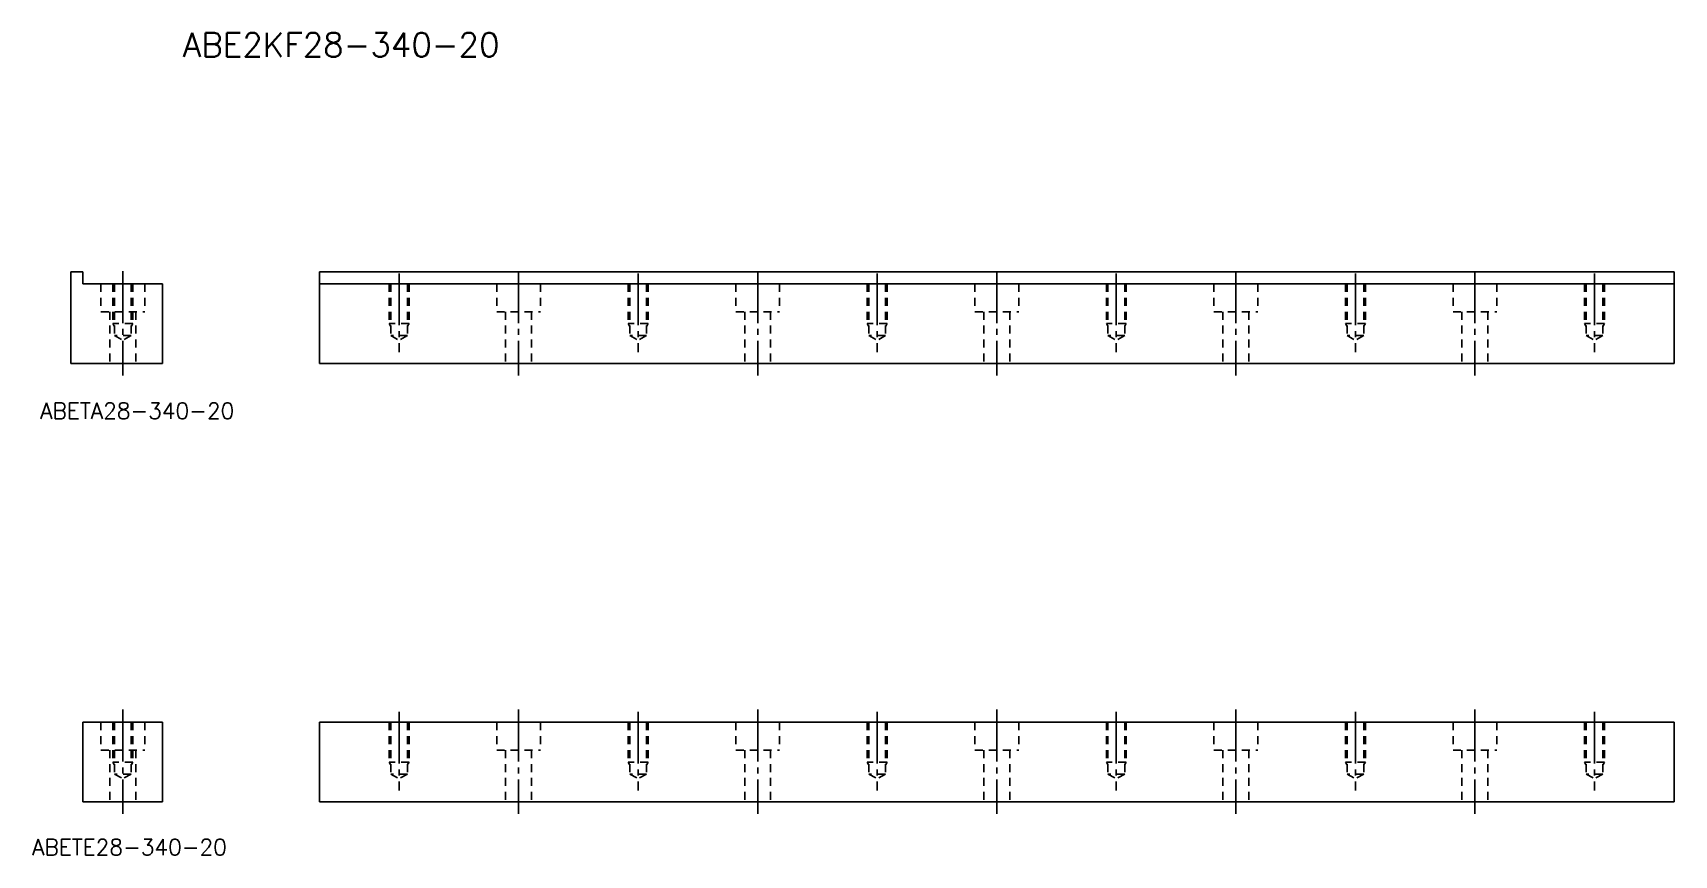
# Model space of a CAD drawing. Extents: x 2 to 414, y 584 to 790.
import ezdxf

# ---------------------------------------------------------------- set-up
doc = ezdxf.new("R2010")
doc.units = 0
doc.header["$MEASUREMENT"] = 0
doc.linetypes.add('CENTER', pattern=[17.5, 13, -1.5, 1.5, -1.5])
doc.linetypes.add('DASHED', pattern=[3.5, 2, -1.5])
doc.layers.get('0').update_dxf_attribs({"linetype": 'CONTINUOUS'})
doc.layers.add('CENTER', color=1, linetype='CENTER')
doc.styles.get("Standard").update_dxf_attribs({"font": 'txt.shx', "bigfont": '@extfont2.shx'})

msp = doc.modelspace()

# ---------------------------------------------------------------- linework, layer by layer
at = {"color": 7, "linetype": 'Continuous'}
for p, q in [((11.3, 730.02), (14.3, 730.02)), ((11.3, 730.02), (11.3, 707.02)), ((14.3, 730.02), (14.3, 727.02)), ((73.63, 730.02), (413.63, 730.02)), ((73.63, 730.02), (73.63, 707.02)), ((413.63, 730.02), (413.63, 707.02)), ((14.3, 727.02), (34.3, 727.02)), ((34.3, 727.02), (34.3, 707.02)), ((73.63, 727.02), (413.63, 727.02)), ((11.3, 707.02), (34.3, 707.02)), ((73.63, 707.02), (413.63, 707.02)), ((14.3, 617.02), (14.3, 597.02)), ((14.3, 617.02), (34.3, 617.02)), ((34.3, 617.02), (34.3, 597.02)), ((73.63, 617.02), (413.63, 617.02)), ((73.63, 617.02), (73.63, 597.02)), ((413.63, 617.02), (413.63, 597.02)), ((14.3, 597.02), (34.3, 597.02)), ((73.63, 597.02), (413.63, 597.02))]:
    msp.add_line(p, q, dxfattribs=at)
at = {"color": 3, "linetype": 'DASHED'}
for p, q in [((18.8, 727.02), (18.8, 720.02)), ((21.8, 727.02), (21.8, 717.02)), ((22.2, 727.02), (22.2, 714.02)), ((26.4, 727.02), (26.4, 714.02)), ((26.8, 727.02), (26.8, 717.02)), ((29.8, 727.02), (29.8, 720.02)), ((91.13, 727.02), (91.13, 717.02)), ((91.53, 727.02), (91.53, 714.02)), ((95.73, 727.02), (95.73, 714.02)), ((96.13, 727.02), (96.13, 717.02)), ((118.13, 727.02), (118.13, 720.02)), ((129.13, 727.02), (129.13, 720.02)), ((151.13, 727.02), (151.13, 717.02)), ((151.53, 727.02), (151.53, 714.02)), ((155.73, 727.02), (155.73, 714.02)), ((156.13, 727.02), (156.13, 717.02)), ((178.13, 727.02), (178.13, 720.02)), ((189.13, 727.02), (189.13, 720.02)), ((211.13, 727.02), (211.13, 717.02)), ((211.53, 727.02), (211.53, 714.02)), ((215.73, 727.02), (215.73, 714.02)), ((216.13, 727.02), (216.13, 717.02)), ((238.13, 727.02), (238.13, 720.02)), ((249.13, 727.02), (249.13, 720.02)), ((271.13, 727.02), (271.13, 717.02)), ((271.53, 727.02), (271.53, 714.02)), ((275.73, 727.02), (275.73, 714.02)), ((276.13, 727.02), (276.13, 717.02)), ((298.13, 727.02), (298.13, 720.02)), ((309.13, 727.02), (309.13, 720.02)), ((331.13, 727.02), (331.13, 717.02)), ((331.53, 727.02), (331.53, 714.02)), ((335.73, 727.02), (335.73, 714.02)), ((336.13, 727.02), (336.13, 717.02)), ((358.13, 727.02), (358.13, 720.02)), ((369.13, 727.02), (369.13, 720.02)), ((391.13, 727.02), (391.13, 717.02)), ((391.53, 727.02), (391.53, 714.02)), ((395.73, 727.02), (395.73, 714.02)), ((396.13, 727.02), (396.13, 717.02)), ((18.8, 720.02), (29.8, 720.02)), ((21.05, 720.02), (21.05, 707.02)), ((21.8, 717.02), (22.15, 716.42)), ((26.8, 717.02), (21.8, 717.02)), ((26.8, 717.02), (26.45, 716.42)), ((27.55, 720.02), (27.55, 707.02)), ((96.13, 717.02), (91.13, 717.02)), ((91.13, 717.02), (91.48, 716.42)), ((96.13, 717.02), (95.78, 716.42)), ((118.13, 720.02), (129.13, 720.02)), ((120.38, 720.02), (120.38, 707.02)), ((126.88, 720.02), (126.88, 707.02)), ((151.13, 717.02), (151.48, 716.42)), ((156.13, 717.02), (151.13, 717.02)), ((156.13, 717.02), (155.78, 716.42)), ((178.13, 720.02), (189.13, 720.02)), ((180.38, 720.02), (180.38, 707.02)), ((186.88, 720.02), (186.88, 707.02)), ((216.13, 717.02), (211.13, 717.02)), ((211.13, 717.02), (211.48, 716.42)), ((216.13, 717.02), (215.78, 716.42)), ((238.13, 720.02), (249.13, 720.02)), ((240.38, 720.02), (240.38, 707.02)), ((246.88, 720.02), (246.88, 707.02)), ((271.13, 717.02), (271.48, 716.42)), ((276.13, 717.02), (271.13, 717.02)), ((276.13, 717.02), (275.78, 716.42)), ((298.13, 720.02), (309.13, 720.02)), ((300.38, 720.02), (300.38, 707.02)), ((306.88, 720.02), (306.88, 707.02)), ((336.13, 717.02), (331.13, 717.02)), ((331.13, 717.02), (331.48, 716.42)), ((336.13, 717.02), (335.78, 716.42)), ((358.13, 720.02), (369.13, 720.02)), ((360.38, 720.02), (360.38, 707.02)), ((366.88, 720.02), (366.88, 707.02)), ((391.13, 717.02), (391.48, 716.42)), ((396.13, 717.02), (391.13, 717.02)), ((396.13, 717.02), (395.78, 716.42)), ((26.4, 714.02), (22.2, 714.02)), ((22.2, 714.02), (24.3, 712.81)), ((26.4, 714.02), (24.3, 712.81)), ((91.53, 714.02), (93.63, 712.81)), ((95.73, 714.02), (91.53, 714.02)), ((95.73, 714.02), (93.63, 712.81)), ((155.73, 714.02), (151.53, 714.02)), ((151.53, 714.02), (153.63, 712.81)), ((155.73, 714.02), (153.63, 712.81)), ((211.53, 714.02), (213.63, 712.81)), ((215.73, 714.02), (211.53, 714.02)), ((215.73, 714.02), (213.63, 712.81)), ((275.73, 714.02), (271.53, 714.02)), ((271.53, 714.02), (273.63, 712.81)), ((275.73, 714.02), (273.63, 712.81)), ((331.53, 714.02), (333.63, 712.81)), ((335.73, 714.02), (331.53, 714.02)), ((335.73, 714.02), (333.63, 712.81)), ((395.73, 714.02), (391.53, 714.02)), ((391.53, 714.02), (393.63, 712.81)), ((395.73, 714.02), (393.63, 712.81)), ((18.8, 617.02), (18.8, 610.02)), ((21.8, 617.02), (21.8, 607.02)), ((22.2, 617.02), (22.2, 604.02)), ((26.4, 617.02), (26.4, 604.02)), ((26.8, 617.02), (26.8, 607.02)), ((29.8, 617.02), (29.8, 610.02)), ((91.13, 617.02), (91.13, 607.02)), ((91.53, 617.02), (91.53, 604.02)), ((95.73, 617.02), (95.73, 604.02)), ((96.13, 617.02), (96.13, 607.02)), ((118.13, 617.02), (118.13, 610.02)), ((129.13, 617.02), (129.13, 610.02)), ((151.13, 617.02), (151.13, 607.02)), ((151.53, 617.02), (151.53, 604.02)), ((155.73, 617.02), (155.73, 604.02)), ((156.13, 617.02), (156.13, 607.02)), ((178.13, 617.02), (178.13, 610.02)), ((189.13, 617.02), (189.13, 610.02)), ((211.13, 617.02), (211.13, 607.02)), ((211.53, 617.02), (211.53, 604.02)), ((215.73, 617.02), (215.73, 604.02)), ((216.13, 617.02), (216.13, 607.02)), ((238.13, 617.02), (238.13, 610.02)), ((249.13, 617.02), (249.13, 610.02)), ((271.13, 617.02), (271.13, 607.02)), ((271.53, 617.02), (271.53, 604.02)), ((275.73, 617.02), (275.73, 604.02)), ((276.13, 617.02), (276.13, 607.02)), ((298.13, 617.02), (298.13, 610.02)), ((309.13, 617.02), (309.13, 610.02)), ((331.13, 617.02), (331.13, 607.02)), ((331.53, 617.02), (331.53, 604.02)), ((335.73, 617.02), (335.73, 604.02)), ((336.13, 617.02), (336.13, 607.02)), ((358.13, 617.02), (358.13, 610.02)), ((369.13, 617.02), (369.13, 610.02)), ((391.13, 617.02), (391.13, 607.02)), ((391.53, 617.02), (391.53, 604.02)), ((395.73, 617.02), (395.73, 604.02)), ((396.13, 617.02), (396.13, 607.02)), ((18.8, 610.02), (29.8, 610.02)), ((21.05, 610.02), (21.05, 597.02)), ((27.55, 610.02), (27.55, 597.02)), ((118.13, 610.02), (129.13, 610.02)), ((120.38, 610.02), (120.38, 597.02)), ((126.88, 610.02), (126.88, 597.02)), ((178.13, 610.02), (189.13, 610.02)), ((180.38, 610.02), (180.38, 597.02)), ((186.88, 610.02), (186.88, 597.02)), ((238.13, 610.02), (249.13, 610.02)), ((240.38, 610.02), (240.38, 597.02)), ((246.88, 610.02), (246.88, 597.02)), ((298.13, 610.02), (309.13, 610.02)), ((300.38, 610.02), (300.38, 597.02)), ((306.88, 610.02), (306.88, 597.02)), ((358.13, 610.02), (369.13, 610.02)), ((360.38, 610.02), (360.38, 597.02)), ((366.88, 610.02), (366.88, 597.02)), ((21.8, 607.02), (22.15, 606.42)), ((26.8, 607.02), (21.8, 607.02)), ((26.8, 607.02), (26.45, 606.42)), ((96.13, 607.02), (91.13, 607.02)), ((91.13, 607.02), (91.48, 606.42)), ((96.13, 607.02), (95.78, 606.42)), ((151.13, 607.02), (151.48, 606.42)), ((156.13, 607.02), (151.13, 607.02)), ((156.13, 607.02), (155.78, 606.42)), ((216.13, 607.02), (211.13, 607.02)), ((211.13, 607.02), (211.48, 606.42)), ((216.13, 607.02), (215.78, 606.42)), ((271.13, 607.02), (271.48, 606.42)), ((276.13, 607.02), (271.13, 607.02)), ((276.13, 607.02), (275.78, 606.42)), ((336.13, 607.02), (331.13, 607.02)), ((331.13, 607.02), (331.48, 606.42)), ((336.13, 607.02), (335.78, 606.42)), ((391.13, 607.02), (391.48, 606.42)), ((396.13, 607.02), (391.13, 607.02)), ((396.13, 607.02), (395.78, 606.42)), ((26.4, 604.02), (22.2, 604.02)), ((22.2, 604.02), (24.3, 602.81)), ((26.4, 604.02), (24.3, 602.81)), ((91.53, 604.02), (93.63, 602.81)), ((95.73, 604.02), (91.53, 604.02)), ((95.73, 604.02), (93.63, 602.81)), ((155.73, 604.02), (151.53, 604.02)), ((151.53, 604.02), (153.63, 602.81)), ((155.73, 604.02), (153.63, 602.81)), ((211.53, 604.02), (213.63, 602.81)), ((215.73, 604.02), (211.53, 604.02)), ((215.73, 604.02), (213.63, 602.81)), ((275.73, 604.02), (271.53, 604.02)), ((271.53, 604.02), (273.63, 602.81)), ((275.73, 604.02), (273.63, 602.81)), ((331.53, 604.02), (333.63, 602.81)), ((335.73, 604.02), (331.53, 604.02)), ((335.73, 604.02), (333.63, 602.81)), ((395.73, 604.02), (391.53, 604.02)), ((391.53, 604.02), (393.63, 602.81)), ((395.73, 604.02), (393.63, 602.81))]:
    msp.add_line(p, q, dxfattribs=at)
at = {"layer": 'CENTER', "color": 1, "linetype": 'CENTER'}
for p, q in [((24.3, 730.18), (24.3, 704.02)), ((93.63, 729.63), (93.63, 709.85)), ((123.63, 730.18), (123.63, 704.02)), ((153.63, 729.63), (153.63, 709.85)), ((183.63, 730.18), (183.63, 704.02)), ((213.63, 729.63), (213.63, 709.85)), ((243.63, 730.18), (243.63, 704.02)), ((273.63, 729.63), (273.63, 709.85)), ((303.63, 730.18), (303.63, 704.02)), ((333.63, 729.63), (333.63, 709.85)), ((363.63, 730.18), (363.63, 704.02)), ((393.63, 729.63), (393.63, 709.85)), ((24.3, 620.18), (24.3, 594.02)), ((93.63, 619.63), (93.63, 599.85)), ((123.63, 620.18), (123.63, 594.02)), ((153.63, 619.63), (153.63, 599.85)), ((183.63, 620.18), (183.63, 594.02)), ((213.63, 619.63), (213.63, 599.85)), ((243.63, 620.18), (243.63, 594.02)), ((273.63, 619.63), (273.63, 599.85)), ((303.63, 620.18), (303.63, 594.02)), ((333.63, 619.63), (333.63, 599.85)), ((363.63, 620.18), (363.63, 594.02)), ((393.63, 619.63), (393.63, 599.85))]:
    msp.add_line(p, q, dxfattribs=at)

# ---------------------------------------------------------------- texts
at = {"color": 7, "linetype": 'Continuous'}
for s, height, p in [('ABE2KF28-340-20', 6, (39.37, 783.99)), ('ABETA28-340-20', 4, (3.59, 693.15)), ('ABETE28-340-20', 4, (1.55, 583.66))]:
    msp.add_text(s, height=height, dxfattribs=at).set_placement(p)

doc.saveas('drawing.dxf')
